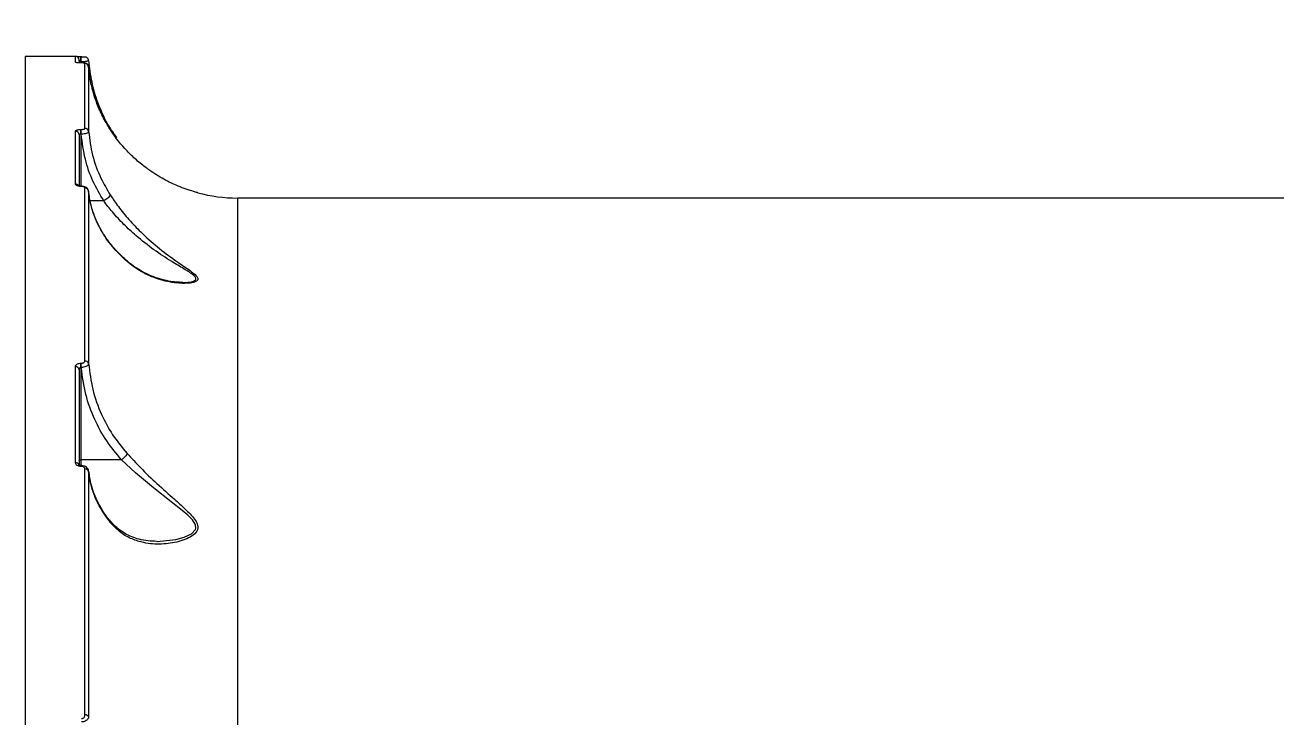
# Model space of a CAD drawing. Header units: millimetres. Extents: x -8327 to 9087, y -6583 to 5996.
# Drawn here: x -799 to -463.6, y 2905.8 to 3091.3 of the extents above; entities that cross this region are included whole.
import ezdxf

# ---------------------------------------------------------------- set-up
doc = ezdxf.new("R2010")
doc.units = ezdxf.units.MM
doc.layers.add('DIKOM_ОБЪЕКТ', color=7, linetype='Continuous')
doc.layers.add('DIKOM_РАЗМЕР_ОБЪЕКТА', color=7, linetype='Continuous')
doc.styles.add('style1', font='arial.ttf', dxfattribs={"width": 0.8})
doc.dimstyles.new('1-50', dxfattribs={"dimtxt": 300, "dimasz": 200, "dimexe": 100, "dimexo": 0, "dimgap": 100, "dimtad": 1, "dimtxsty": 'style1', "dimcen": 200, "dimclrd": 7, "dimclre": 7, "dimclrt": 7, "dimadec": 1, "dimazin": 2, "dimtfac": 1, "dimtmove": 0, "dimatfit": 2, "dimfxl": 0, "dimlwd": 25, "dimlwe": 18, "dimarcsym": 0})

# ---------------------------------------------------------------- blocks, each defined once
blk = doc.blocks.new('*D10')
at = {"layer": 'Defpoints', "color": 0, "transparency": 16777216}
for p in [(-465.57, 4500.84), (-6842.48, -4044.98), (-465.57, -4044.98)]:
    blk.add_point(p, dxfattribs=at)
at = {"layer": 'DIKOM_РАЗМЕР_ОБЪЕКТА', "color": 7, "lineweight": 18, "transparency": 16777216}
for p, q in [((-465.57, 4500.84), (-6942.48, 4500.84)), ((-465.57, -4044.98), (-6942.48, -4044.98))]:
    blk.add_line(p, q, dxfattribs=at)
at = {"layer": 'DIKOM_РАЗМЕР_ОБЪЕКТА', "color": 7, "lineweight": 25, "transparency": 16777216}
blk.add_line((-6842.48, 4300.84), (-6842.48, -3844.98), dxfattribs=at)
at = {"layer": 'DIKOM_РАЗМЕР_ОБЪЕКТА', "color": 7, "transparency": 16777216}
for points in [[(-6875.82, 4300.84), (-6809.15, 4300.84), (-6842.48, 4500.84)], [(-6875.82, -3844.98), (-6809.15, -3844.98), (-6842.48, -4044.98)]]:
    blk.add_solid(points, dxfattribs=at)
at = {"layer": 'DIKOM_РАЗМЕР_ОБЪЕКТА', "color": 7, "transparency": 16777216, "insert": (-7095.66, 227.93), "char_height": 300, "attachment_point": 5, "rotation": 90, "style": 'style1'}
blk.add_mtext('8550', dxfattribs=at)

msp = doc.modelspace()

# ---------------------------------------------------------------- linework, layer by layer
at = {"layer": 'DIKOM_ОБЪЕКТ', "color": 7, "linetype": 'Continuous', "lineweight": 15}
for p, q in [((-785.539, 3082.929), (-799.039, 3082.929)), ((-799.039, 3082.929), (-799.039, 2663.931)), ((-785.539, 3081.332), (-785.539, 3082.929)), ((-784.007, 3082.76), (-784.039, 3082.76)), ((-784.039, 3081.425), (-784.039, 3082.76)), ((-784.007, 3081.425), (-784.007, 3082.76)), ((-784.539, 3081.928), (-784.539, 3081.325)), ((-784.007, 3081.425), (-784.039, 3081.425)), ((-784.039, 3081.425), (-784.039, 3081.173)), ((-783.936, 3081.17), (-784.039, 3081.17)), ((-784.039, 3081.17), (-784.039, 3081.166)), ((-783.936, 3081.166), (-784.039, 3081.166)), ((-783.982, 3081.25), (-784.007, 3081.425)), ((-783.936, 3081.17), (-783.936, 3081.166)), ((-782.98, 3063.626), (-782.98, 3081.056)), ((-781.982, 3080.133), (-781.982, 3062.742)), ((-785.539, 3048.665), (-785.539, 3062.867)), ((-784.039, 3063.323), (-783.984, 3063.323)), ((-784.039, 3062.04), (-784.039, 3063.323)), ((-783.984, 3062.04), (-783.984, 3063.323)), ((-784.539, 3061.914), (-784.539, 3048.288)), ((-783.984, 3062.04), (-784.039, 3062.04)), ((-784.039, 3062.04), (-784.039, 3048.122)), ((-783.96, 3048.122), (-784.039, 3048.122)), ((-784.039, 3048.122), (-784.039, 3048.039)), ((-783.96, 3048.039), (-784.039, 3048.039)), ((-783.96, 3048.122), (-783.96, 3048.121)), ((-783.96, 3048.121), (-783.96, 3048.039)), ((-782.98, 3001.24), (-782.98, 3047.628)), ((-781.982, 3046.779), (-781.982, 3000.493)), ((-777.925, 3044.158), (-781.587, 3044.158)), ((-371.989, 3044.929), (-742.089, 3044.929)), ((-742.089, 3044.929), (-742.089, 2724.776)), ((-785.539, 2973.97), (-785.539, 2999.69)), ((-784.539, 2998.888), (-784.539, 2973.229)), ((-784.039, 3000.63), (-783.96, 3000.63)), ((-784.039, 2999.5), (-784.039, 3000.63)), ((-784.039, 2999.5), (-784.039, 2974.699)), ((-783.96, 2999.5), (-784.039, 2999.5)), ((-783.96, 2999.5), (-783.96, 3000.63)), ((-773.152, 2974.699), (-784.039, 2974.699)), ((-784.039, 2974.699), (-784.039, 2973.252)), ((-783.984, 2973.219), (-784.039, 2973.219)), ((-784.039, 2973.219), (-784.039, 2972.957)), ((-783.984, 2972.957), (-784.039, 2972.957)), ((-783.984, 2973.219), (-783.984, 2972.957)), ((-782.98, 2906.301), (-782.98, 2972.278)), ((-781.789, 2970.812), (-781.91, 2971.692)), ((-781.982, 2971.595), (-781.982, 2905.764))]:
    msp.add_line(p, q, dxfattribs=at)
at = {"layer": 'DIKOM_ОБЪЕКТ', "color": 7, "linetype": 'Continuous', "lineweight": 15, "flags": 128}
for points in [[(-784.539, 2974.536), (-784.53, 2974.568), (-784.501, 2974.598), (-784.455, 2974.626), (-784.393, 2974.651), (-784.317, 2974.671), (-784.231, 2974.686), (-784.137, 2974.696), (-784.039, 2974.699)], [(-763.735, 2952.859), (-763.605, 2952.847), (-758.584, 2953.377), (-756.406, 2953.98), (-754.422, 2954.925), (-753.35, 2956.071), (-753.25, 2956.375), (-753.295, 2957.232), (-753.392, 2957.496), (-754.139, 2958.629), (-755.398, 2959.893), (-756.871, 2961.138), (-759.848, 2963.457), (-764.615, 2967.179), (-769.406, 2971.217), (-773.148, 2974.699), (-773.149, 2974.699), (-773.149, 2974.699)]]:
    msp.add_lwpolyline(points, dxfattribs=at)
at = {"layer": 'DIKOM_ОБЪЕКТ', "color": 7, "linetype": 'Continuous', "lineweight": 15}
for centre, radius, start, end in [((-785.539, 3081.928), 1, 0, 90), ((-785.54, 3080.326), 1.006, 63.27173, 89.96098), ((-782.977, 3080.058), 0.998, 4.33625, 90.1154), ((-785.516, 3061.89), 0.977, 1.42044, 91.37802), ((-782.96, 3062.644), 0.982, 5.71727, 91.15694), ((-785.528, 3047.638), 1.028, 37.69217, 90.64421), ((-782.943, 3046.66), 0.968, 7.04883, 92.15137), ((-742.089, 3084.928), 40, 254.58804, 270), ((-785.45, 2998.777), 0.917, 6.96513, 95.58542), ((-782.9, 3000.306), 0.937, 11.51654, 94.85332), ((-785.441, 2973.028), 0.947, 20.95399, 95.9583), ((-782.876, 2971.359), 0.925, 14.81562, 96.40602), ((-782.83, 2905.385), 0.928, 24.11518, 99.29147)]:
    msp.add_arc(centre, radius, start, end, dxfattribs=at)
for points, knots in [([(-784.04, 3082.76), (-784.053, 3082.76), (-784.232, 3082.759), (-784.575, 3082.763), (-784.914, 3082.768), (-785.024, 3082.772), (-785.04, 3082.772)], [0, 0, 0, 0, 0.0352325, 0.4770506, 0.9269645, 1, 1, 1, 1]), ([(-781.986, 3081.809), (-781.985, 3081.815), (-781.974, 3081.937), (-782.062, 3082.149), (-782.216, 3082.392), (-782.398, 3082.551), (-782.572, 3082.648), (-782.72, 3082.698), (-782.826, 3082.72), (-782.91, 3082.732), (-783.049, 3082.743), (-783.276, 3082.752), (-783.655, 3082.759), (-783.897, 3082.76), (-784.007, 3082.76)], [0, 0, 0, 0, 0.0056554, 0.1255482, 0.2215369, 0.3025302, 0.3710197, 0.4265717, 0.4668721, 0.5036547, 0.564696, 0.752383, 0.8880133, 1, 1, 1, 1]), ([(-781.986, 3081.809), (-781.985, 3081.815), (-781.974, 3081.937), (-782.062, 3082.149), (-782.216, 3082.392), (-782.398, 3082.551), (-782.572, 3082.648), (-782.72, 3082.698), (-782.826, 3082.72), (-782.91, 3082.732), (-783.049, 3082.743), (-783.276, 3082.752), (-783.655, 3082.759), (-783.897, 3082.76), (-784.007, 3082.76)], [0, 0, 0, 0, 0.0056554, 0.1255482, 0.2215369, 0.3025302, 0.3710197, 0.4265717, 0.4668721, 0.5036547, 0.564696, 0.752383, 0.8880133, 1, 1, 1, 1]), ([(-784.039, 3081.166), (-784.109, 3081.166), (-784.352, 3081.168), (-784.747, 3081.182), (-785.156, 3081.217), (-785.472, 3081.269), (-785.516, 3081.31), (-785.539, 3081.332)], [0, 0, 0, 0, 0.0796233, 0.2757247, 0.4707554, 0.7105357, 1, 1, 1, 1]), ([(-784.129, 3081.172), (-784.196, 3081.172), (-784.393, 3081.173), (-784.701, 3081.187), (-784.986, 3081.21), (-785.148, 3081.235), (-785.16, 3081.238), (-785.164, 3081.239)], [0, 0, 0, 0, 0.1214661, 0.3604107, 0.6194329, 0.871699, 1, 1, 1, 1]), ([(-784.039, 3081.425), (-784.082, 3081.428), (-784.137, 3081.431), (-784.24, 3081.454), (-784.35, 3081.499), (-784.46, 3081.588), (-784.527, 3081.693), (-784.536, 3081.767), (-784.539, 3081.803)], [0, 0, 0, 0, 0.1272324, 0.1626585, 0.3404532, 0.5454717, 0.7831973, 1, 1, 1, 1]), ([(-781.982, 3081.801), (-781.996, 3081.77), (-782.027, 3081.704), (-782.318, 3081.604), (-782.78, 3081.517), (-783.361, 3081.452), (-783.79, 3081.434), (-784.007, 3081.425)], [0, 0, 0, 0, 0.1847906, 0.3988086, 0.6012472, 0.7990051, 1, 1, 1, 1]), ([(-781.983, 3080.14), (-781.983, 3080.141), (-781.966, 3080.262), (-782.061, 3080.483), (-782.22, 3080.738), (-782.417, 3080.907), (-782.611, 3081.011), (-782.806, 3081.077), (-783.043, 3081.124), (-783.357, 3081.155), (-783.718, 3081.171), (-783.911, 3081.169), (-783.974, 3081.168)], [0, 0, 0, 0, 0.0006015, 0.1306784, 0.2350659, 0.3261035, 0.4090694, 0.4910184, 0.6064978, 0.797133, 0.9339934, 1, 1, 1, 1]), ([(-782.98, 3081.056), (-782.996, 3081.072), (-783.024, 3081.1), (-783.229, 3081.134), (-783.486, 3081.155), (-783.736, 3081.165), (-783.89, 3081.166), (-783.936, 3081.166)], [0, 0, 0, 0, 0.30256662, 0.53470188, 0.72548189, 0.91709004, 1, 1, 1, 1]), ([(-781.982, 3081.801), (-781.763, 3079.877), (-781.334, 3076.104), (-780.148, 3072.093), (-779.351, 3070.015), (-779.224, 3069.684)], [0, 0, 0, 0, 0.4665328, 0.9150116, 1, 1, 1, 1]), ([(-765.697, 3052.386), (-765.94, 3052.561), (-767.163, 3053.44), (-769.228, 3055.127), (-772.595, 3058.384), (-775.35, 3061.869), (-777.704, 3065.744), (-779.277, 3068.957), (-780.6, 3072.586), (-781.555, 3076.317), (-781.84, 3078.861), (-781.982, 3080.133)], [0, 0, 0, 0, 0.0242961, 0.1222467, 0.2202175, 0.4215158, 0.5118866, 0.6322371, 0.7525925, 0.8762963, 1, 1, 1, 1]), ([(-779.224, 3069.684), (-779.22, 3069.675), (-779.192, 3069.604), (-779.192, 3069.491), (-779.311, 3069.362), (-779.341, 3069.329)], [0, 0, 0, 0, 0.09096875, 0.77181272, 1, 1, 1, 1]), ([(-779.224, 3069.684), (-778.603, 3068.253), (-777.597, 3065.933), (-775.906, 3063.053), (-774.915, 3061.683), (-774.503, 3061.114)], [0, 0, 0, 0, 0.48409674, 0.78561873, 1, 1, 1, 1]), ([(-785.539, 3062.867), (-785.523, 3062.918), (-785.49, 3063.021), (-785.231, 3063.158), (-784.85, 3063.261), (-784.428, 3063.316), (-784.15, 3063.321), (-784.039, 3063.323)], [0, 0, 0, 0, 0.2150477, 0.4299645, 0.6447239, 0.8591853, 1, 1, 1, 1]), ([(-783.984, 3063.323), (-783.91, 3063.325), (-783.722, 3063.329), (-783.44, 3063.365), (-783.185, 3063.434), (-783.013, 3063.525), (-782.991, 3063.592), (-782.98, 3063.626)], [0, 0, 0, 0, 0.1422639, 0.3570654, 0.5715573, 0.7857409, 1, 1, 1, 1]), ([(-781.982, 3062.742), (-782.004, 3062.67), (-782.048, 3062.526), (-782.391, 3062.325), (-782.898, 3062.164), (-783.462, 3062.068), (-783.836, 3062.048), (-783.984, 3062.04)], [0, 0, 0, 0, 0.2142733, 0.4283234, 0.642721, 0.8576286, 1, 1, 1, 1]), ([(-781.982, 3062.742), (-781.704, 3060.627), (-781.139, 3056.34), (-779.061, 3050.631), (-777.074, 3047.265), (-776.215, 3045.809)], [0, 0, 0, 0, 0.35586134, 0.72148613, 1, 1, 1, 1]), ([(-784.039, 3062.04), (-784.076, 3062.039), (-784.169, 3062.038), (-784.31, 3062.023), (-784.437, 3061.995), (-784.523, 3061.957), (-784.534, 3061.929), (-784.539, 3061.914)], [0, 0, 0, 0, 0.1406937, 0.3551657, 0.5699549, 0.7849618, 1, 1, 1, 1]), ([(-777.925, 3044.158), (-778.946, 3045.911), (-781.014, 3049.457), (-783.137, 3055.496), (-783.692, 3059.785), (-783.984, 3062.04)], [0, 0, 0, 0, 0.3165637, 0.640669, 1, 1, 1, 1]), ([(-752.718, 3046.366), (-752.751, 3046.374), (-752.837, 3046.396), (-753.972, 3046.705), (-755.772, 3047.272), (-758.474, 3048.298), (-761.843, 3049.857), (-764.404, 3051.538), (-765.697, 3052.386)], [0, 0, 0, 0, 0.0730106, 0.1858804, 0.3367415, 0.4916077, 0.743451, 1, 1, 1, 1]), ([(-784.039, 3048.039), (-784.126, 3048.041), (-784.383, 3048.047), (-784.801, 3048.112), (-785.207, 3048.253), (-785.486, 3048.447), (-785.522, 3048.593), (-785.539, 3048.665)], [0, 0, 0, 0, 0.1083136, 0.3204245, 0.5430737, 0.7715684, 1, 1, 1, 1]), ([(-784.039, 3048.125), (-784.099, 3048.125), (-784.255, 3048.125), (-784.477, 3048.157), (-784.651, 3048.201), (-784.748, 3048.243), (-784.749, 3048.244), (-784.749, 3048.244)], [0, 0, 0, 0, 0.1629538, 0.4284787, 0.6544784, 0.8457579, 1, 1, 1, 1]), ([(-782.005, 3046.821), (-782.018, 3046.937), (-782.047, 3047.192), (-782.272, 3047.523), (-782.599, 3047.805), (-783.071, 3048.016), (-783.557, 3048.128), (-783.88, 3048.11), (-783.96, 3048.105)], [0, 0, 0, 0, 0.1329178, 0.2915328, 0.4528938, 0.6479396, 0.9136637, 1, 1, 1, 1]), ([(-782.98, 3047.628), (-782.991, 3047.676), (-783.014, 3047.773), (-783.196, 3047.9), (-783.461, 3047.992), (-783.733, 3048.034), (-783.901, 3048.038), (-783.96, 3048.039)], [0, 0, 0, 0, 0.22886433, 0.45783567, 0.67847832, 0.88831772, 1, 1, 1, 1]), ([(-781.533, 3043.911), (-781.546, 3043.957), (-781.801, 3044.903), (-781.948, 3045.88), (-781.987, 3046.808), (-781.988, 3046.821)], [0, 0, 0, 0, 0.0477181, 0.9864637, 1, 1, 1, 1]), ([(-771.671, 3027.896), (-773.043, 3029.203), (-775.821, 3031.851), (-778.488, 3035.828), (-780.303, 3039.591), (-781.467, 3043.048), (-781.81, 3045.53), (-781.982, 3046.779)], [0, 0, 0, 0, 0.2398792, 0.4858709, 0.6394197, 0.8185441, 1, 1, 1, 1]), ([(-776.215, 3045.809), (-776.215, 3045.796), (-776.215, 3045.744), (-776.259, 3045.595), (-776.444, 3045.312), (-776.832, 3044.922), (-777.342, 3044.514), (-777.726, 3044.278), (-777.918, 3044.16)], [0, 0, 0, 0, 0.0380943, 0.1492001, 0.3619216, 0.5746145, 0.7873007, 1, 1, 1, 1]), ([(-776.215, 3045.809), (-775.499, 3044.751), (-773.962, 3042.48), (-771.173, 3039.09), (-767.667, 3035.404), (-763.499, 3031.711), (-759.313, 3028.584), (-756.22, 3026.485), (-754.322, 3025.145), (-753.193, 3024.228), (-752.752, 3023.619), (-752.649, 3023.148), (-752.843, 3022.686), (-753.926, 3022.231), (-755.727, 3022.018), (-758.673, 3022.091), (-762.659, 3022.821), (-766.582, 3024.408), (-769.59, 3026.211), (-770.975, 3027.333), (-771.671, 3027.896)], [0, 0, 0, 0, 0.0590559, 0.126773, 0.1965316, 0.2899972, 0.3861935, 0.4527703, 0.4864325, 0.5209062, 0.5489146, 0.5542512, 0.5800463, 0.6152108, 0.6617347, 0.7094938, 0.8061415, 0.9056041, 0.9525541, 1, 1, 1, 1]), ([(-771.804, 3028.177), (-772.207, 3028.521), (-773.401, 3029.542), (-775.128, 3031.4), (-776.987, 3033.724), (-778.574, 3036.178), (-779.877, 3038.729), (-780.898, 3041.312), (-781.325, 3043.058), (-781.533, 3043.911)], [0, 0, 0, 0, 0.07753107, 0.22977857, 0.38349852, 0.53857263, 0.69451952, 0.85076696, 1, 1, 1, 1]), ([(-777.918, 3044.16), (-777.919, 3044.159), (-777.922, 3044.158), (-777.924, 3044.158), (-777.925, 3044.158)], [0, 0, 0, 0, 0.6170942, 1, 1, 1, 1]), ([(-756.761, 3022.318), (-756.672, 3022.315), (-755.825, 3022.278), (-754.571, 3022.428), (-753.389, 3022.806), (-753.177, 3023.224), (-753.286, 3023.647), (-753.76, 3024.199), (-754.943, 3025.025), (-756.937, 3026.244), (-760.157, 3028.15), (-764.537, 3031.017), (-768.869, 3034.397), (-772.594, 3037.847), (-775.496, 3041.004), (-777.203, 3043.158), (-777.918, 3044.159), (-777.918, 3044.16)], [0, 0, 0, 0, 0.0082965, 0.07916952, 0.12922883, 0.1648068, 0.17215401, 0.211237, 0.26013754, 0.31098486, 0.41147212, 0.55474464, 0.70140594, 0.80500901, 0.91101481, 0.99995055, 1, 1, 1, 1]), ([(-771.833, 3028.146), (-771.791, 3028.106), (-771.72, 3028.039), (-771.685, 3027.937), (-771.671, 3027.896)], [0, 0, 0, 0, 0.596458, 1, 1, 1, 1]), ([(-756.761, 3022.31), (-757.154, 3022.315), (-758.18, 3022.33), (-760.026, 3022.552), (-762.307, 3023.043), (-764.677, 3023.812), (-766.951, 3024.823), (-769.046, 3026.044), (-770.656, 3027.159), (-771.531, 3027.948), (-771.796, 3028.187)], [0, 0, 0, 0, 0.0825599, 0.2156332, 0.3635498, 0.5207045, 0.6687371, 0.809646, 0.942419, 1, 1, 1, 1]), ([(-785.539, 2999.69), (-785.529, 2999.774), (-785.506, 2999.961), (-785.303, 3000.227), (-784.964, 3000.451), (-784.528, 3000.601), (-784.202, 3000.62), (-784.039, 3000.63)], [0, 0, 0, 0, 0.174147, 0.38953, 0.5957914, 0.7978708, 1, 1, 1, 1]), ([(-784.039, 2999.5), (-784.085, 2999.496), (-784.14, 2999.491), (-784.244, 2999.451), (-784.354, 2999.379), (-784.464, 2999.232), (-784.529, 2999.062), (-784.536, 2998.943), (-784.539, 2998.888)], [0, 0, 0, 0, 0.14458784, 0.17554322, 0.36261475, 0.57101734, 0.80478767, 1, 1, 1, 1]), ([(-783.96, 3000.63), (-783.852, 3000.636), (-783.638, 3000.649), (-783.351, 3000.748), (-783.131, 3000.893), (-783.001, 3001.066), (-782.986, 3001.186), (-782.98, 3001.24)], [0, 0, 0, 0, 0.2040271, 0.4080568, 0.6135344, 0.8266089, 1, 1, 1, 1]), ([(-781.982, 3000.493), (-781.997, 3000.411), (-782.032, 3000.227), (-782.299, 2999.957), (-782.744, 2999.721), (-783.317, 2999.552), (-783.745, 2999.517), (-783.96, 2999.5)], [0, 0, 0, 0, 0.170032, 0.380774, 0.5866845, 0.7931092, 1, 1, 1, 1]), ([(-773.152, 2974.699), (-774.541, 2976.363), (-777.353, 2979.731), (-780.57, 2985.681), (-783.018, 2992.299), (-783.643, 2997.077), (-783.96, 2999.5)], [0, 0, 0, 0, 0.2328926, 0.4712978, 0.7319738, 1, 1, 1, 1]), ([(-781.982, 3000.493), (-781.698, 2998.193), (-781.12, 2993.525), (-778.803, 2987.126), (-775.701, 2981.307), (-773.025, 2978.06), (-771.671, 2976.418)], [0, 0, 0, 0, 0.26256374, 0.53266409, 0.76365112, 1, 1, 1, 1]), ([(-771.671, 2976.418), (-770.498, 2975.153), (-767.941, 2972.397), (-763.621, 2968.265), (-759.545, 2964.639), (-756.564, 2961.996), (-754.741, 2960.227), (-753.555, 2958.88), (-752.748, 2957.531), (-752.631, 2956.545), (-752.918, 2955.527), (-753.825, 2954.494), (-755.643, 2953.506), (-758.543, 2952.525), (-762.493, 2951.959), (-766.753, 2952.271), (-770.398, 2953.408), (-773.503, 2955.084), (-775.287, 2956.979), (-776.215, 2957.964)], [0, 0, 0, 0, 0.0790191, 0.1721798, 0.2680591, 0.3287286, 0.3610592, 0.393899, 0.4223325, 0.4513195, 0.4599427, 0.4989925, 0.5446053, 0.5914352, 0.6876207, 0.7865805, 0.8546759, 0.9244445, 1, 1, 1, 1]), ([(-771.671, 2976.418), (-771.686, 2976.381), (-771.729, 2976.274), (-771.88, 2976.017), (-772.185, 2975.62), (-772.639, 2975.138), (-772.979, 2974.846), (-773.149, 2974.699)], [0, 0, 0, 0, 0.0873152, 0.2536109, 0.5023628, 0.751193, 1, 1, 1, 1]), ([(-784.039, 2972.957), (-784.15, 2972.962), (-784.428, 2972.975), (-784.85, 2973.096), (-785.231, 2973.325), (-785.49, 2973.629), (-785.523, 2973.856), (-785.539, 2973.97)], [0, 0, 0, 0, 0.1408236, 0.3552993, 0.5700437, 0.7849888, 1, 1, 1, 1]), ([(-784.039, 2973.222), (-784.095, 2973.223), (-784.219, 2973.225), (-784.386, 2973.268), (-784.507, 2973.32), (-784.574, 2973.368), (-784.576, 2973.372), (-784.578, 2973.374)], [0, 0, 0, 0, 0.1827562, 0.4090924, 0.6115257, 0.803295, 1, 1, 1, 1]), ([(-782.004, 2971.68), (-782.001, 2971.713), (-781.986, 2971.935), (-782.176, 2972.321), (-782.54, 2972.762), (-783.084, 2973.074), (-783.598, 2973.229), (-783.91, 2973.204), (-783.984, 2973.198)], [0, 0, 0, 0, 0.0373202, 0.2455751, 0.4492098, 0.6712255, 0.9223017, 1, 1, 1, 1]), ([(-782.98, 2972.278), (-782.991, 2972.354), (-783.013, 2972.507), (-783.185, 2972.71), (-783.44, 2972.863), (-783.722, 2972.946), (-783.91, 2972.954), (-783.984, 2972.957)], [0, 0, 0, 0, 0.2143168, 0.4284057, 0.6429173, 0.8577445, 1, 1, 1, 1]), ([(-773.149, 2974.699), (-773.15, 2974.699), (-773.15, 2974.699), (-773.151, 2974.699), (-773.152, 2974.699), (-773.152, 2974.699)], [0, 0, 0, 0, 0.36622741, 0.86602432, 1, 1, 1, 1]), ([(-776.215, 2957.964), (-777.264, 2959.411), (-778.972, 2961.768), (-780.551, 2965.31), (-781.543, 2968.393), (-781.834, 2970.515), (-781.982, 2971.595)], [0, 0, 0, 0, 0.3422187, 0.5572697, 0.7746046, 1, 1, 1, 1]), ([(-776.314, 2958.473), (-776.614, 2958.838), (-777.525, 2959.948), (-778.76, 2961.925), (-780.029, 2964.382), (-780.983, 2966.935), (-781.58, 2969.088), (-781.738, 2970.392), (-781.789, 2970.812)], [0, 0, 0, 0, 0.0975016, 0.2958477, 0.4963863, 0.6988642, 0.9028255, 1, 1, 1, 1]), ([(-776.377, 2958.424), (-776.33, 2958.371), (-776.24, 2958.269), (-776.216, 2958.093), (-776.215, 2957.99), (-776.215, 2957.964)], [0, 0, 0, 0, 0.44447, 0.8582389, 1, 1, 1, 1]), ([(-763.735, 2952.858), (-764.514, 2952.877), (-766.117, 2952.917), (-768.347, 2953.349), (-770.436, 2954.018), (-772.295, 2954.945), (-773.98, 2956.136), (-775.309, 2957.328), (-776.015, 2958.189), (-776.29, 2958.523)], [0, 0, 0, 0, 0.1651249, 0.3400876, 0.4860125, 0.6406993, 0.7905171, 0.9185961, 1, 1, 1, 1]), ([(-783.936, 2905.335), (-783.842, 2905.343), (-783.653, 2905.359), (-783.401, 2905.482), (-783.191, 2905.667), (-783.034, 2905.926), (-782.982, 2906.15), (-782.98, 2906.282), (-782.98, 2906.301)], [0, 0, 0, 0, 0.1672932, 0.334437, 0.509111, 0.7130598, 0.9577567, 1, 1, 1, 1]), ([(-781.982, 2905.764), (-781.984, 2905.739), (-781.994, 2905.565), (-782.112, 2905.263), (-782.441, 2904.914), (-782.87, 2904.659), (-783.376, 2904.485), (-783.748, 2904.452), (-783.936, 2904.436)], [0, 0, 0, 0, 0.0391442, 0.2683325, 0.4664256, 0.6436514, 0.8199247, 1, 1, 1, 1])]:
    msp.add_open_spline(points, degree=3, knots=knots, dxfattribs=at)

# ---------------------------------------------------------------- dimensions: what is measured, and where the dimension line sits
at = {"layer": 'DIKOM_РАЗМЕР_ОБЪЕКТА'}
dim = msp.add_linear_dim(base=(-6842.485, -4044.984), p1=(-465.572, 4500.841), p2=(-465.572, -4044.984), angle=90, text='8550', dimstyle='1-50', dxfattribs=at)
dim.commit()
dim.dimension.update_dxf_attribs({"geometry": '*D10', "text_midpoint": (-6842.485, 227.928), "dimtype": 160})

doc.saveas('drawing.dxf')
